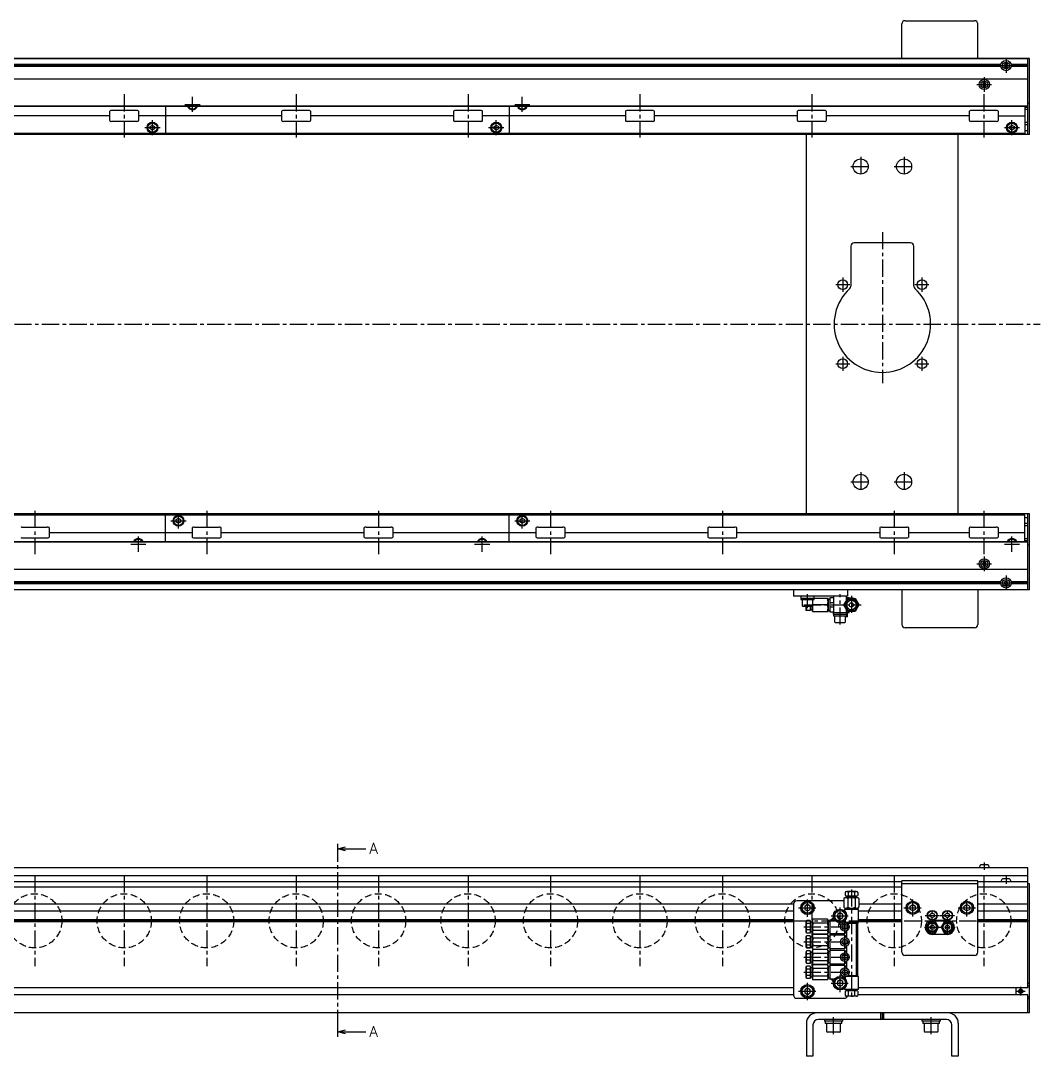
# Model space of a CAD drawing. Extents: x -10 to 3182, y -8 to 1001.
# Drawn here: x 1585 to 2525, y 28 to 983 of the extents above; entities that cross this region are included whole.
import ezdxf

# ---------------------------------------------------------------- set-up
doc = ezdxf.new("R2010")
doc.units = 0
doc.header["$LTSCALE"] = 0.5
doc.linetypes.add('CENTER', pattern=[50.8, 31.75, -6.35, 6.35, -6.35])
doc.linetypes.add('DASHED', pattern=[19.05, 12.7, -6.35])
for name, color, linetype in [('MSM_CENTER', 1, 'CENTER'), ('MSM_CONTINUOUS', 7, 'CONTINUOUS'), ('MSM_DASHED', 4, 'DASHED'), ('MSM_PART_NUMBER', 7, 'CONTINUOUS')]:
    doc.layers.add(name, color=color, linetype=linetype)
doc.styles.get("Standard").update_dxf_attribs({"font": 'txt.shx', "height": 10, "bigfont": 'bigfont.shx'})

# ---------------------------------------------------------------- blocks, each defined once
blk = doc.blocks.new('*U88')
at = {"layer": 'MSM_PART_NUMBER'}
blk.add_text('A', height=10, dxfattribs=at).set_placement((1906.33, 214.87))
blk = doc.blocks.new('*U89')
at = {"layer": 'MSM_PART_NUMBER'}
blk.add_text('A', height=10, dxfattribs=at).set_placement((1906.33, 45.87))

msp = doc.modelspace()

# ---------------------------------------------------------------- linework, layer by layer
at = {"layer": 'MSM_CENTER'}
for p, q in [((2493.25, 948.8), (2493.25, 935.3)), ((2486.5, 942.05), (2500, 942.05)), ((2473.25, 931.3), (2473.25, 917.8)), ((2466.5, 924.55), (2480, 924.55)), ((1680.25, 915.5), (1680.25, 875.5)), ((1743.25, 899.25), (1743.25, 913.25)), ((1838.75, 915.5), (1838.75, 875.5)), ((1997.25, 915.5), (1997.25, 875.5)), ((2047.25, 899.25), (2047.25, 913.25)), ((2155.75, 915.5), (2155.75, 875.5)), ((2314.25, 915.5), (2314.25, 875.5)), ((2472.75, 915.5), (2472.75, 875.5)), ((1736.25, 906.25), (1750.25, 906.25)), ((2040.25, 906.25), (2054.25, 906.25)), ((1706.25, 877.75), (1706.25, 891.75)), ((2023.25, 877.75), (2023.25, 891.75)), ((2498.75, 877.75), (2498.75, 891.75)), ((1699.25, 884.75), (1713.25, 884.75)), ((2016.25, 884.75), (2030.25, 884.75)), ((2491.75, 884.75), (2505.75, 884.75)), ((2359.25, 857.9), (2359.25, 839.9)), ((2399.25, 857.9), (2399.25, 839.9)), ((2350.25, 848.9), (2368.25, 848.9)), ((2390.25, 848.9), (2408.25, 848.9)), ((2379.25, 788.4), (2379.25, 648.9)), ((2342.75, 746.4), (2342.75, 733.4)), ((2415.75, 746.4), (2415.75, 733.4)), ((2336.25, 739.9), (2349.25, 739.9)), ((2409.25, 739.9), (2422.25, 739.9)), ((359.75, 703.4), (2524.85, 703.4)), ((2342.75, 673.4), (2342.75, 660.4)), ((2415.75, 673.4), (2415.75, 660.4)), ((2336.25, 666.9), (2349.25, 666.9)), ((2409.25, 666.9), (2422.25, 666.9)), ((2359.25, 566.9), (2359.25, 548.9)), ((2399.25, 566.9), (2399.25, 548.9)), ((2350.25, 557.9), (2368.25, 557.9)), ((2390.25, 557.9), (2408.25, 557.9)), ((1597.75, 531.3), (1597.75, 491.3)), ((1730.25, 515.05), (1730.25, 529.05)), ((1756.25, 531.3), (1756.25, 491.3)), ((1914.75, 531.3), (1914.75, 491.3)), ((2047.25, 515.05), (2047.25, 529.05)), ((2073.25, 531.3), (2073.25, 491.3)), ((2231.75, 531.3), (2231.75, 491.3)), ((2390.25, 531.3), (2390.25, 491.3)), ((2472.75, 531.3), (2472.75, 491.3)), ((1723.25, 522.05), (1737.25, 522.05)), ((2040.25, 522.05), (2054.25, 522.05)), ((1693.25, 493.55), (1693.25, 507.55)), ((2010.25, 493.55), (2010.25, 507.55)), ((2498.75, 493.55), (2498.75, 507.55)), ((1686.25, 500.55), (1700.25, 500.55)), ((2003.25, 500.55), (2017.25, 500.55)), ((2491.75, 500.55), (2505.75, 500.55)), ((2473.25, 489), (2473.25, 475.5)), ((2466.5, 482.25), (2480, 482.25)), ((2493.25, 471.5), (2493.25, 458)), ((2486.5, 464.75), (2500, 464.75)), ((2310.25, 441.3), (2310.25, 454.4)), ((2340.25, 426.3), (2340.25, 454.4)), ((2350.75, 452.9), (2350.75, 435.9)), ((2306.75, 444.4), (2359.68, 444.4)), ((1877.25, 55), (1877.25, 215)), ((2473.25, 206.75), (2473.25, 200)), ((1597.75, 195), (1597.75, 111)), ((1680.25, 195), (1680.25, 111)), ((1756.25, 195), (1756.25, 111)), ((1838.75, 195), (1838.75, 111)), ((1914.75, 195), (1914.75, 111)), ((1997.25, 195), (1997.25, 111)), ((2073.25, 195), (2073.25, 111)), ((2155.75, 195), (2155.75, 111)), ((2231.75, 195), (2231.75, 111)), ((2314.25, 195), (2314.25, 111)), ((2390.25, 195), (2390.25, 111)), ((2472.75, 195), (2472.75, 111)), ((2493.25, 193.75), (2493.25, 187)), ((2350.75, 182), (2350.75, 81.5)), ((2310.25, 156.75), (2310.25, 173.25)), ((2407.25, 156.9), (2407.25, 173.1)), ((2457.25, 156.9), (2457.25, 173.1)), ((2302, 165), (2318.5, 165)), ((2340.25, 149.25), (2340.25, 165.75)), ((2399.15, 165), (2415.35, 165)), ((2425.25, 139.97), (2425.25, 164.6)), ((2439.25, 139.97), (2439.25, 164.6)), ((2449.15, 165), (2465.35, 165)), ((367.25, 153), (2515.25, 153)), ((2332, 157.5), (2348.5, 157.5)), ((2344.75, 141.5), (2344.75, 153.5)), ((2418.65, 158), (2431.84, 158)), ((2432.66, 158), (2445.84, 158)), ((2306.75, 147.5), (2350.75, 147.5)), ((2418.21, 147), (2446.29, 147)), ((2344.75, 127.5), (2344.75, 139.5)), ((2306.75, 133.5), (2350.75, 133.5)), ((2344.75, 113.5), (2344.75, 125.5)), ((2306.75, 119.5), (2350.75, 119.5)), ((2306.75, 105.5), (2350.75, 105.5)), ((2344.75, 99.5), (2344.75, 111.5)), ((2310.25, 79.75), (2310.25, 96.25)), ((2340.25, 87.25), (2340.25, 103.75)), ((2302, 88), (2318.5, 88)), ((2332, 95.5), (2348.5, 95.5)), ((2502.85, 88), (2510.85, 88)), ((2506.85, 84), (2506.85, 92)), ((2334.25, 48.4), (2334.25, 64)), ((2424.25, 48.4), (2424.25, 64))]:
    msp.add_line(p, q, dxfattribs=at)
at = {"layer": 'MSM_CONTINUOUS'}
for p, q in [((2397.25, 948.4), (2397.25, 980.4)), ((2400.25, 983.4), (2464.25, 983.4)), ((2467.25, 948.4), (2467.25, 980.4)), ((2514.85, 948.4), (370.65, 948.4)), ((2513.25, 948.35), (372.25, 948.35)), ((2513.25, 878.4), (2513.25, 948.4)), ((2514.85, 878.4), (2514.85, 948.4)), ((2488.58, 942.92), (396.92, 942.92)), ((2488.58, 941.18), (396.92, 941.18)), ((2488.5, 942.05), (397, 942.05)), ((2493.25, 943.78), (2491.75, 942.92)), ((2491.75, 942.92), (2491.75, 941.18)), ((2491.75, 941.18), (2493.25, 940.32)), ((2494.75, 942.92), (2493.25, 943.78)), ((2493.25, 940.32), (2494.75, 941.18)), ((2494.75, 941.18), (2494.75, 942.92)), ((2513.25, 942.92), (2497.92, 942.92)), ((2513.25, 941.18), (2497.92, 941.18)), ((2513.25, 942.05), (2498, 942.05)), ((2513.25, 929.55), (372.25, 929.55)), ((2472.38, 926.05), (2471.52, 924.55)), ((2471.52, 924.55), (2472.38, 923.05)), ((2472.38, 926.05), (2474.12, 926.05)), ((2472.38, 923.05), (2474.12, 923.05)), ((2474.98, 924.55), (2474.12, 926.05)), ((2474.12, 923.05), (2474.98, 924.55)), ((2513.25, 904.15), (372.25, 904.15)), ((2513.25, 904.55), (422.25, 904.55)), ((1666.81, 899.5), (1666.81, 891.5)), ((1691.72, 900.5), (1668.78, 900.5)), ((1693.69, 891.5), (1693.69, 899.5)), ((1718.25, 904.15), (1718.25, 879.4)), ((1743.25, 903.94), (1742.89, 904.15)), ((1743.61, 904.15), (1743.25, 903.94)), ((1825.31, 899.5), (1825.31, 891.5)), ((1850.22, 900.5), (1827.28, 900.5)), ((1852.19, 891.5), (1852.19, 899.5)), ((1983.81, 899.5), (1983.81, 891.5)), ((2008.72, 900.5), (1985.78, 900.5)), ((2010.69, 891.5), (2010.69, 899.5)), ((2035.25, 904.15), (2035.25, 879.4)), ((2047.25, 903.94), (2046.89, 904.15)), ((2047.61, 904.15), (2047.25, 903.94)), ((2142.31, 899.5), (2142.31, 891.5)), ((2167.22, 900.5), (2144.28, 900.5)), ((2169.19, 891.5), (2169.19, 899.5)), ((2300.81, 899.5), (2300.81, 891.5)), ((2325.72, 900.5), (2302.78, 900.5)), ((2327.69, 891.5), (2327.69, 899.5)), ((2459.31, 899.5), (2459.31, 891.5)), ((2484.22, 900.5), (2461.28, 900.5)), ((2486.19, 891.5), (2486.19, 899.5)), ((2510.75, 904.15), (2510.75, 879.4)), ((2513.25, 903.4), (2510.75, 903.4)), ((2513.25, 901.4), (2510.75, 901.4)), ((2514.85, 907.4), (2513.25, 907.4)), ((1666.81, 895.5), (1535.19, 895.5)), ((1691.72, 890.5), (1668.78, 890.5)), ((1825.31, 895.5), (1693.69, 895.5)), ((1850.22, 890.5), (1827.28, 890.5)), ((1983.81, 895.5), (1852.19, 895.5)), ((2008.72, 890.5), (1985.78, 890.5)), ((2142.31, 895.5), (2010.69, 895.5)), ((2167.22, 890.5), (2144.28, 890.5)), ((2300.81, 895.5), (2169.19, 895.5)), ((2325.72, 890.5), (2302.78, 890.5)), ((2459.31, 895.5), (2327.69, 895.5)), ((2484.22, 890.5), (2461.28, 890.5)), ((2486.19, 895.5), (2510.75, 895.5)), ((2513.25, 889.4), (2510.75, 889.4)), ((2510.75, 879.4), (450.25, 879.4)), ((1704.25, 885.9), (1706.25, 887.06)), ((1704.25, 883.6), (1704.25, 885.9)), ((1706.25, 882.44), (1704.25, 883.6)), ((1706.25, 887.06), (1708.25, 885.9)), ((1708.25, 883.6), (1706.25, 882.44)), ((1708.25, 885.9), (1708.25, 883.6)), ((2021.25, 885.9), (2023.25, 887.06)), ((2021.25, 883.6), (2021.25, 885.9)), ((2023.25, 882.44), (2021.25, 883.6)), ((2023.25, 887.06), (2025.25, 885.9)), ((2025.25, 883.6), (2023.25, 882.44)), ((2025.25, 885.9), (2025.25, 883.6)), ((2496.75, 885.9), (2498.75, 887.06)), ((2496.75, 883.6), (2496.75, 885.9)), ((2498.75, 882.44), (2496.75, 883.6)), ((2498.75, 887.06), (2500.75, 885.9)), ((2500.75, 883.6), (2498.75, 882.44)), ((2500.75, 885.9), (2500.75, 883.6)), ((2513.25, 887.4), (2510.75, 887.4)), ((2513.25, 881.9), (2510.75, 881.9)), ((2514.85, 878.4), (450.25, 878.4)), ((2309.25, 528.4), (2309.25, 878.4)), ((2449.25, 528.4), (2449.25, 878.4)), ((2350.25, 775.4), (2350.25, 738.5)), ((2405.25, 778.4), (2353.25, 778.4)), ((2408.25, 738.5), (2408.25, 775.4)), ((2514.85, 528.4), (450.25, 528.4)), ((450.25, 527.4), (2510.75, 527.4)), ((1718.25, 502.65), (1718.25, 527.4)), ((2035.25, 502.65), (2035.25, 527.4)), ((2510.75, 502.65), (2510.75, 527.4)), ((2513.25, 458.4), (2513.25, 528.4)), ((2514.85, 458.4), (2514.85, 528.4)), ((1586.28, 516.3), (1609.22, 516.3)), ((1728.25, 523.2), (1730.25, 524.36)), ((1728.25, 520.9), (1728.25, 523.2)), ((1730.25, 519.74), (1728.25, 520.9)), ((1730.25, 524.36), (1732.25, 523.2)), ((1732.25, 520.9), (1730.25, 519.74)), ((1732.25, 523.2), (1732.25, 520.9)), ((1744.78, 516.3), (1767.72, 516.3)), ((1903.28, 516.3), (1926.22, 516.3)), ((2045.25, 523.2), (2047.25, 524.36)), ((2045.25, 520.9), (2045.25, 523.2)), ((2047.25, 519.74), (2045.25, 520.9)), ((2047.25, 524.36), (2049.25, 523.2)), ((2049.25, 520.9), (2047.25, 519.74)), ((2049.25, 523.2), (2049.25, 520.9)), ((2061.78, 516.3), (2084.72, 516.3)), ((2220.28, 516.3), (2243.22, 516.3)), ((2378.78, 516.3), (2401.72, 516.3)), ((2461.28, 516.3), (2484.22, 516.3)), ((2513.25, 524.9), (2510.75, 524.9)), ((2513.25, 519.4), (2510.75, 519.4)), ((2513.25, 517.4), (2510.75, 517.4)), ((1611.19, 507.3), (1611.19, 515.3)), ((1611.19, 511.3), (1742.81, 511.3)), ((1742.81, 515.3), (1742.81, 507.3)), ((1769.69, 507.3), (1769.69, 515.3)), ((1769.69, 511.3), (1901.31, 511.3)), ((1901.31, 515.3), (1901.31, 507.3)), ((1928.19, 507.3), (1928.19, 515.3)), ((1928.19, 511.3), (2059.81, 511.3)), ((2059.81, 515.3), (2059.81, 507.3)), ((2086.69, 507.3), (2086.69, 515.3)), ((2086.69, 511.3), (2218.31, 511.3)), ((2218.31, 515.3), (2218.31, 507.3)), ((2245.19, 507.3), (2245.19, 515.3)), ((2245.19, 511.3), (2376.81, 511.3)), ((2376.81, 515.3), (2376.81, 507.3)), ((2403.69, 507.3), (2403.69, 515.3)), ((2403.69, 511.3), (2459.31, 511.3)), ((2459.31, 515.3), (2459.31, 507.3)), ((2486.19, 507.3), (2486.19, 515.3)), ((2486.19, 511.3), (2510.75, 511.3)), ((2513.25, 502.65), (372.25, 502.65)), ((2513.25, 502.25), (422.25, 502.25)), ((1586.28, 506.3), (1609.22, 506.3)), ((1692.89, 502.65), (1693.25, 502.86)), ((1693.25, 502.86), (1693.61, 502.65)), ((1744.78, 506.3), (1767.72, 506.3)), ((1903.28, 506.3), (1926.22, 506.3)), ((2009.89, 502.65), (2010.25, 502.86)), ((2010.25, 502.86), (2010.61, 502.65)), ((2061.78, 506.3), (2084.72, 506.3)), ((2220.28, 506.3), (2243.22, 506.3)), ((2378.78, 506.3), (2401.72, 506.3)), ((2461.28, 506.3), (2484.22, 506.3)), ((2498.39, 502.65), (2498.75, 502.86)), ((2498.75, 502.86), (2499.11, 502.65)), ((2513.25, 505.4), (2510.75, 505.4)), ((2513.25, 503.4), (2510.75, 503.4)), ((2514.85, 499.4), (2513.25, 499.4)), ((2472.38, 483.75), (2471.52, 482.25)), ((2471.52, 482.25), (2472.38, 480.75)), ((2474.12, 483.75), (2472.38, 483.75)), ((2474.12, 480.75), (2472.38, 480.75)), ((2474.98, 482.25), (2474.12, 483.75)), ((2474.12, 480.75), (2474.98, 482.25)), ((2513.25, 477.25), (372.25, 477.25)), ((2488.58, 465.62), (396.92, 465.62)), ((2488.58, 463.88), (396.92, 463.88)), ((2488.5, 464.75), (397, 464.75)), ((2493.25, 466.48), (2491.75, 465.62)), ((2491.75, 465.62), (2491.75, 463.88)), ((2491.75, 463.88), (2493.25, 463.02)), ((2494.75, 465.62), (2493.25, 466.48)), ((2493.25, 463.02), (2494.75, 463.88)), ((2494.75, 463.88), (2494.75, 465.62)), ((2513.25, 465.62), (2497.92, 465.62)), ((2513.25, 463.88), (2497.92, 463.88)), ((2513.25, 464.75), (2498, 464.75)), ((2514.85, 458.4), (370.65, 458.4)), ((2513.25, 458.45), (372.25, 458.45)), ((2297.25, 458.4), (2297.25, 452.4)), ((2347.25, 452.4), (2297.25, 452.4)), ((2304, 452.4), (2304, 450.8)), ((2304, 450.8), (2316.5, 450.8)), ((2304.15, 450.8), (2304.15, 449.3)), ((2304.15, 449.3), (2316.35, 449.3)), ((2305.25, 449.3), (2305.25, 443.8)), ((2315.25, 443.8), (2315.25, 449.3)), ((2316.35, 449.3), (2316.35, 450.8)), ((2329.25, 450.4), (2316.35, 450.4)), ((2316.5, 450.8), (2316.5, 452.4)), ((2329.25, 450.4), (2329.25, 438.4)), ((2330.75, 449.4), (2329.25, 449.4)), ((2334.25, 450.9), (2330.75, 450.9)), ((2330.75, 450.9), (2330.75, 437.9)), ((2334.25, 452.4), (2334.25, 437.4)), ((2343.82, 444.4), (2347.29, 450.4)), ((2344.98, 444.4), (2347.86, 449.4)), ((2346.25, 448.61), (2346.25, 452.4)), ((2346.25, 451.4), (2348.75, 451.4)), ((2347.25, 458.4), (2347.25, 452.4)), ((2347.29, 450.4), (2354.21, 450.4)), ((2347.86, 449.4), (2353.64, 449.4)), ((2348.75, 450.58), (2348.75, 451.4)), ((2353.64, 449.4), (2356.52, 444.4)), ((2354.21, 450.4), (2357.68, 444.4)), ((2397.25, 458.4), (2397.25, 426.4)), ((2467.25, 458.4), (2467.25, 426.4)), ((2305.75, 443.3), (2314.75, 443.3)), ((2308.75, 443.3), (2308.75, 440)), ((2312.75, 443.3), (2312.75, 439.4)), ((2312.75, 440.15), (2314.25, 440.15)), ((2314.25, 443.3), (2314.25, 439.4)), ((2314.75, 443.3), (2314.75, 438.4)), ((2328.71, 444.4), (2315.29, 444.4)), ((2334.25, 446.4), (2330.75, 446.4)), ((2334.25, 442.4), (2330.75, 442.4)), ((2347.29, 438.4), (2343.82, 444.4)), ((2347.86, 439.4), (2344.98, 444.4)), ((2346.25, 437.4), (2346.25, 440.19)), ((2356.52, 444.4), (2353.64, 439.4)), ((2357.68, 444.4), (2354.21, 438.4)), ((2312.75, 439.4), (2308.87, 439.4)), ((2314.25, 439.4), (2314.75, 439.4)), ((2314.75, 438.4), (2329.25, 438.4)), ((2329.25, 439.4), (2330.75, 439.4)), ((2330.75, 437.9), (2334.25, 437.9)), ((2334, 437.4), (2348.75, 437.4)), ((2334, 437.4), (2334, 435.8)), ((2334, 435.8), (2346.5, 435.8)), ((2334.15, 435.8), (2334.15, 434.3)), ((2334.15, 434.3), (2346.35, 434.3)), ((2335.25, 434.3), (2335.25, 428.9)), ((2345.25, 428.9), (2345.25, 434.3)), ((2347.25, 433.4), (2345.25, 433.4)), ((2346.35, 434.3), (2346.35, 435.8)), ((2346.5, 435.8), (2346.5, 437.4)), ((2346.5, 436.4), (2346.75, 436.4)), ((2346.75, 433.4), (2346.75, 436.4)), ((2347.25, 433.4), (2347.25, 437.4)), ((2354.21, 438.4), (2347.29, 438.4)), ((2353.64, 439.4), (2347.86, 439.4)), ((2348.75, 437.4), (2348.75, 438.4)), ((2335.85, 428.3), (2344.65, 428.3)), ((2464.25, 423.4), (2400.25, 423.4)), ((1877.25, 215), (1877.25, 224)), ((1877.25, 219.5), (1884.25, 221.38)), ((1877.25, 219.5), (1902.85, 219.5)), ((1884.25, 217.62), (1877.25, 219.5)), ((2513.25, 202), (372.25, 202)), ((2476.37, 204.75), (2470.12, 204.75)), ((2513.25, 91.25), (2513.25, 202)), ((2513.25, 194.6), (674.41, 194.6)), ((2496.38, 191.75), (2490.12, 191.75)), ((2397.25, 189), (676.65, 189)), ((2397.25, 184), (678.65, 184)), ((2467.25, 190), (2397.25, 190)), ((2397.25, 124), (2397.25, 190)), ((2467.25, 187), (2397.25, 187)), ((2467.25, 124), (2467.25, 190)), ((2513.25, 189), (2467.25, 189)), ((2513.25, 184), (2467.25, 184)), ((2514.85, 187), (2513.25, 187)), ((2514.85, 68), (2514.85, 187)), ((2343.82, 173.5), (2343.82, 165.5)), ((2344.98, 179.2), (2344.98, 176.3)), ((2355.95, 174.5), (2345.55, 174.5)), ((2355.15, 180), (2346.35, 180)), ((2346.48, 176), (2355.02, 176)), ((2346.5, 176), (2346.5, 174.5)), ((2347.29, 173.5), (2347.29, 165.5)), ((2347.86, 179.2), (2347.86, 176.3)), ((2353.64, 179.2), (2353.64, 176.3)), ((2354.21, 173.5), (2354.21, 165.5)), ((2355, 174.5), (2355, 176)), ((2356.52, 179.2), (2356.52, 176.3)), ((2357.68, 173.5), (2357.68, 165.5)), ((2297.25, 168.25), (667.25, 168.25)), ((2297.25, 168.5), (2297.25, 84.5)), ((2343.82, 171.5), (2300.25, 171.5)), ((2310.25, 167.89), (2307.75, 166.44)), ((2307.75, 166.44), (2307.75, 163.56)), ((2307.75, 163.56), (2310.25, 162.11)), ((2312.75, 166.44), (2310.25, 167.89)), ((2310.25, 162.11), (2312.75, 163.56)), ((2312.75, 163.56), (2312.75, 166.44)), ((2344.25, 163.5), (2344.25, 162.3)), ((2357.25, 163.5), (2344.25, 163.5)), ((2355.95, 164.5), (2345.55, 164.5)), ((2345.75, 164.5), (2345.75, 163.5)), ((2355.75, 163.5), (2355.75, 164.5)), ((2357.25, 151.5), (2357.25, 163.5)), ((2397.25, 168.25), (2357.68, 168.25)), ((2404.75, 166.44), (2407.25, 167.89)), ((2404.75, 163.56), (2404.75, 166.44)), ((2407.25, 162.11), (2404.75, 163.56)), ((2407.25, 167.89), (2409.75, 166.44)), ((2409.75, 163.56), (2407.25, 162.11)), ((2409.75, 163.56), (2409.75, 166.44)), ((2454.75, 166.44), (2457.25, 167.89)), ((2454.75, 163.56), (2454.75, 166.44)), ((2457.25, 162.11), (2454.75, 163.56)), ((2457.25, 167.89), (2459.75, 166.44)), ((2459.75, 163.56), (2457.25, 162.11)), ((2459.75, 163.56), (2459.75, 166.44)), ((2513.25, 168.25), (2467.25, 168.25)), ((2297.25, 161.75), (682.25, 161.75)), ((2297.25, 153.87), (682.25, 153.87)), ((2297.25, 153), (682.25, 153)), ((2312.75, 153.27), (2309.55, 153.27)), ((2312.75, 153.27), (2312.75, 141.73)), ((2315.29, 154.43), (2314.75, 153.5)), ((2314.75, 153.5), (2314.75, 141.5)), ((2328.71, 154.43), (2315.29, 154.43)), ((2329.25, 153.5), (2328.71, 154.43)), ((2329.25, 153.5), (2329.25, 141.5)), ((2330.75, 154), (2330.75, 99)), ((2331.25, 154), (2330.75, 154)), ((2335.3, 153.68), (2330.75, 153.68)), ((2340.25, 160.39), (2337.75, 158.94)), ((2337.75, 158.94), (2337.75, 156.06)), ((2337.75, 156.06), (2340.25, 154.61)), ((2342.75, 158.94), (2340.25, 160.39)), ((2340.25, 154.61), (2342.75, 156.06)), ((2342.75, 156.06), (2342.75, 158.94)), ((2344.55, 152.96), (2344.55, 151.49)), ((2397.25, 161.75), (2357.25, 161.75)), ((2397.25, 153.87), (2357.25, 153.87)), ((2397.25, 153), (2357.25, 153)), ((2423.25, 159.15), (2425.25, 160.31)), ((2423.25, 156.85), (2423.25, 159.15)), ((2425.25, 155.69), (2423.25, 156.85)), ((2425.25, 160.31), (2427.25, 159.15)), ((2427.25, 156.85), (2425.25, 155.69)), ((2426.18, 153.5), (2438.32, 153.5)), ((2427.25, 156.85), (2427.25, 159.15)), ((2437.25, 159.15), (2439.25, 160.31)), ((2437.25, 156.85), (2437.25, 159.15)), ((2439.25, 155.69), (2437.25, 156.85)), ((2439.25, 160.31), (2441.25, 159.15)), ((2441.25, 156.85), (2439.25, 155.69)), ((2441.25, 156.85), (2441.25, 159.15)), ((2513.25, 161.75), (2467.25, 161.75)), ((2513.25, 153.87), (2467.25, 153.87)), ((2513.25, 153), (2467.25, 153)), ((2297.25, 152.13), (682.25, 152.13)), ((2308.75, 151.9), (2308.75, 143.1)), ((2312.75, 150.39), (2309.55, 150.39)), ((2312.75, 144.61), (2309.55, 144.61)), ((2314.25, 151.75), (2312.75, 151.75)), ((2314.75, 152.5), (2314.25, 152.5)), ((2314.25, 152.5), (2314.25, 142.5)), ((2328.71, 150.96), (2315.29, 150.96)), ((2328.71, 144.04), (2315.29, 144.04)), ((2330.75, 152.5), (2329.25, 152.5)), ((2346.75, 149), (2342.75, 149)), ((2342.75, 146), (2346.75, 146)), ((2344.55, 143.51), (2344.55, 141.32)), ((2345.6, 151.5), (2345.79, 151.36)), ((2357.25, 151.5), (2345.6, 151.5)), ((2346.56, 143.93), (2346.17, 142.91)), ((2355.33, 150.63), (2347.24, 150.63)), ((2355.33, 150.63), (2356.75, 151.4)), ((2355.33, 102.37), (2355.33, 150.63)), ((2356.75, 151.21), (2357.25, 151.5)), ((2356.75, 101.6), (2356.75, 151.4)), ((2397.25, 152.13), (2357.25, 152.13)), ((2422.35, 152.03), (2419.44, 147)), ((2419.44, 147), (2422.35, 141.97)), ((2419.75, 150.46), (2419.75, 147.53)), ((2419.75, 146.47), (2419.75, 143.54)), ((2420.63, 147), (2422.94, 151)), ((2422.94, 143), (2420.63, 147)), ((2428.15, 152.03), (2422.35, 152.03)), ((2422.94, 151), (2427.56, 151)), ((2427.56, 151), (2429.87, 147)), ((2429.87, 147), (2427.56, 143)), ((2431.06, 147), (2428.15, 152.03)), ((2428.15, 141.97), (2431.06, 147)), ((2436.35, 152.03), (2433.44, 147)), ((2433.44, 147), (2436.35, 141.97)), ((2434.63, 147), (2436.94, 151)), ((2436.94, 143), (2434.63, 147)), ((2442.15, 152.03), (2436.35, 152.03)), ((2436.94, 151), (2441.56, 151)), ((2441.56, 151), (2443.87, 147)), ((2443.87, 147), (2441.56, 143)), ((2445.06, 147), (2442.15, 152.03)), ((2442.15, 141.97), (2445.06, 147)), ((2444.75, 147.53), (2444.75, 150.46)), ((2444.75, 149.83), (2445.02, 149.98)), ((2445.14, 149.76), (2444.75, 149.54)), ((2444.75, 143.54), (2444.75, 146.47)), ((2513.25, 152.13), (2467.25, 152.13)), ((2308.75, 137.9), (2308.75, 129.1)), ((2312.75, 141.73), (2309.55, 141.73)), ((2312.75, 139.27), (2309.55, 139.27)), ((2312.75, 136.39), (2309.55, 136.39)), ((2312.75, 143.25), (2314.25, 143.25)), ((2312.75, 139.27), (2312.75, 127.73)), ((2314.25, 137.75), (2312.75, 137.75)), ((2314.25, 142.5), (2314.75, 142.5)), ((2314.75, 138.5), (2314.25, 138.5)), ((2314.25, 138.5), (2314.25, 128.5)), ((2314.75, 141.5), (2315.29, 140.57)), ((2315.29, 140.43), (2314.75, 139.5)), ((2314.75, 139.5), (2314.75, 127.5)), ((2328.71, 140.57), (2315.29, 140.57)), ((2328.71, 140.43), (2315.29, 140.43)), ((2328.71, 136.96), (2315.29, 136.96)), ((2328.71, 140.57), (2329.25, 141.5)), ((2329.25, 139.5), (2328.71, 140.43)), ((2329.25, 142.5), (2330.75, 142.5)), ((2329.25, 139.5), (2329.25, 127.5)), ((2330.75, 138.5), (2329.25, 138.5)), ((2330.75, 141.32), (2344.55, 141.32)), ((2344.55, 139.68), (2330.75, 139.68)), ((2346.75, 135), (2342.75, 135)), ((2344.55, 139.68), (2344.55, 137.49)), ((2346.17, 142.91), (2346.17, 138.09)), ((2422.35, 141.97), (2428.15, 141.97)), ((2427.56, 143), (2422.94, 143)), ((2439.25, 140.5), (2425.25, 140.5)), ((2436.35, 141.97), (2442.15, 141.97)), ((2441.56, 143), (2436.94, 143)), ((2312.75, 130.61), (2309.55, 130.61)), ((2312.75, 127.73), (2309.55, 127.73)), ((2312.75, 125.27), (2309.55, 125.27)), ((2312.75, 129.25), (2314.25, 129.25)), ((2312.75, 125.27), (2312.75, 113.73)), ((2314.25, 128.5), (2314.75, 128.5)), ((2314.75, 124.5), (2314.25, 124.5)), ((2314.25, 124.5), (2314.25, 114.5)), ((2314.75, 127.5), (2315.29, 126.57)), ((2315.29, 126.43), (2314.75, 125.5)), ((2314.75, 125.5), (2314.75, 113.5)), ((2328.71, 130.04), (2315.29, 130.04)), ((2328.71, 126.57), (2315.29, 126.57)), ((2328.71, 126.43), (2315.29, 126.43)), ((2328.71, 126.57), (2329.25, 127.5)), ((2329.25, 125.5), (2328.71, 126.43)), ((2329.25, 128.5), (2330.75, 128.5)), ((2329.25, 125.5), (2329.25, 113.5)), ((2330.75, 124.5), (2329.25, 124.5)), ((2330.75, 127.32), (2344.55, 127.32)), ((2344.55, 125.68), (2330.75, 125.68)), ((2342.75, 132), (2346.75, 132)), ((2344.55, 129.51), (2344.55, 127.32)), ((2344.55, 125.68), (2344.55, 123.49)), ((2346.17, 128.91), (2346.17, 124.09)), ((2308.75, 123.9), (2308.75, 115.1)), ((2312.75, 122.39), (2309.55, 122.39)), ((2312.75, 116.61), (2309.55, 116.61)), ((2314.25, 123.75), (2312.75, 123.75)), ((2312.75, 115.25), (2314.25, 115.25)), ((2328.71, 122.96), (2315.29, 122.96)), ((2328.71, 116.04), (2315.29, 116.04)), ((2346.75, 121), (2342.75, 121)), ((2342.75, 118), (2346.75, 118)), ((2344.55, 115.51), (2344.55, 113.32)), ((2346.17, 114.91), (2346.17, 110.09)), ((2464.25, 121), (2400.25, 121)), ((2308.75, 109.9), (2308.75, 101.1)), ((2312.75, 113.73), (2309.55, 113.73)), ((2312.75, 111.27), (2309.55, 111.27)), ((2312.75, 108.39), (2309.55, 108.39)), ((2312.75, 111.27), (2312.75, 99.73)), ((2314.25, 109.75), (2312.75, 109.75)), ((2314.25, 114.5), (2314.75, 114.5)), ((2314.75, 110.5), (2314.25, 110.5)), ((2314.25, 110.5), (2314.25, 100.5)), ((2314.75, 113.5), (2315.29, 112.57)), ((2315.29, 112.43), (2314.75, 111.5)), ((2314.75, 111.5), (2314.75, 99.5)), ((2328.71, 112.57), (2315.29, 112.57)), ((2328.71, 112.43), (2315.29, 112.43)), ((2328.71, 108.96), (2315.29, 108.96)), ((2328.71, 112.57), (2329.25, 113.5)), ((2329.25, 111.5), (2328.71, 112.43)), ((2329.25, 114.5), (2330.75, 114.5)), ((2329.25, 111.5), (2329.25, 99.5)), ((2330.75, 110.5), (2329.25, 110.5)), ((2330.75, 113.32), (2344.55, 113.32)), ((2344.55, 111.68), (2330.75, 111.68)), ((2346.75, 107), (2342.75, 107)), ((2344.55, 111.68), (2344.55, 109.49)), ((2312.75, 102.61), (2309.55, 102.61)), ((2312.75, 99.73), (2309.55, 99.73)), ((2312.75, 101.25), (2314.25, 101.25)), ((2314.25, 100.5), (2314.75, 100.5)), ((2314.75, 99.5), (2315.29, 98.57)), ((2328.71, 102.04), (2315.29, 102.04)), ((2328.71, 98.57), (2315.29, 98.57)), ((2328.71, 98.57), (2329.25, 99.5)), ((2329.25, 100.5), (2330.75, 100.5)), ((2330.75, 99.32), (2335.3, 99.32)), ((2330.75, 99), (2331.25, 99)), ((2340.25, 98.39), (2337.75, 96.94)), ((2337.75, 96.94), (2337.75, 94.06)), ((2342.75, 96.94), (2340.25, 98.39)), ((2342.75, 104), (2346.75, 104)), ((2342.75, 94.06), (2342.75, 96.94)), ((2344.55, 101.51), (2344.55, 100.04)), ((2345.6, 101.5), (2345.79, 101.64)), ((2357.25, 101.5), (2345.6, 101.5)), ((2355.33, 102.37), (2347.24, 102.37)), ((2356.75, 101.6), (2355.33, 102.37)), ((2357.25, 101.5), (2356.75, 101.79)), ((2357.25, 89.5), (2357.25, 101.5)), ((2297.25, 91.25), (682.25, 91.25)), ((2310.25, 90.89), (2307.75, 89.44)), ((2307.75, 89.44), (2307.75, 86.56)), ((2307.75, 86.56), (2310.25, 85.11)), ((2312.75, 89.44), (2310.25, 90.89)), ((2310.25, 85.11), (2312.75, 86.56)), ((2312.75, 86.56), (2312.75, 89.44)), ((2337.75, 94.06), (2340.25, 92.61)), ((2340.25, 92.61), (2342.75, 94.06)), ((2344.25, 90.7), (2344.25, 89.5)), ((2357.25, 89.5), (2344.25, 89.5)), ((2345.75, 88.5), (2344.98, 88.05)), ((2344.98, 88.05), (2344.98, 83.95)), ((2345.75, 89.5), (2345.75, 88.5)), ((2355.75, 88.5), (2345.75, 88.5)), ((2347.86, 88.05), (2347.86, 83.95)), ((2353.64, 88.05), (2353.64, 83.95)), ((2355.75, 88.5), (2355.75, 89.5)), ((2356.52, 88.05), (2355.75, 88.5)), ((2356.52, 88.05), (2356.52, 83.95)), ((2513.25, 91.25), (2357.25, 91.25)), ((2502.25, 90), (2502.25, 86)), ((2506.27, 89), (2505.7, 88)), ((2505.7, 88), (2506.27, 87)), ((2507.43, 89), (2506.27, 89)), ((2506.27, 87), (2507.43, 87)), ((2508, 88), (2507.43, 89)), ((2507.43, 87), (2508, 88)), ((2514.85, 95), (2513.25, 95)), ((2513.25, 93), (2514.85, 93)), ((2297.25, 84.75), (679.75, 84.75)), ((2300.25, 81.5), (2344.25, 81.5)), ((2344.98, 83.95), (2345.75, 83.5)), ((2355.75, 83.5), (2345.75, 83.5)), ((2355.75, 83.5), (2356.52, 83.95)), ((2513.25, 84.75), (2356.52, 84.75)), ((2513.25, 68), (2513.25, 84.75)), ((2513.25, 83), (2514.85, 83)), ((2514.85, 81), (2513.25, 81)), ((2514.85, 68), (472.25, 68)), ((2377.75, 62), (2377.75, 68)), ((2379.25, 62), (2379.25, 68)), ((2380.75, 62), (2380.75, 68)), ((2309.25, 58.5), (2309.25, 28)), ((2438.25, 62), (2320.25, 62)), ((2325.75, 62), (2325.75, 60.4)), ((2342.75, 60.4), (2325.75, 60.4)), ((2326.55, 60.4), (2326.55, 58.4)), ((2341.95, 58.4), (2326.55, 58.4)), ((2327.75, 58.4), (2327.75, 51.2)), ((2340.75, 51.2), (2340.75, 58.4)), ((2341.95, 58.4), (2341.95, 60.4)), ((2342.75, 60.4), (2342.75, 62)), ((2415.75, 62), (2415.75, 60.4)), ((2432.75, 60.4), (2415.75, 60.4)), ((2416.55, 60.4), (2416.55, 58.4)), ((2431.95, 58.4), (2416.55, 58.4)), ((2417.75, 58.4), (2417.75, 51.2)), ((2430.75, 51.2), (2430.75, 58.4)), ((2431.95, 58.4), (2431.95, 60.4)), ((2432.75, 60.4), (2432.75, 62)), ((2449.25, 58.5), (2449.25, 28)), ((1877.25, 46), (1877.25, 55)), ((1877.25, 50.5), (1884.25, 52.38)), ((1884.25, 48.62), (1877.25, 50.5)), ((1877.25, 50.5), (1902.85, 50.5)), ((2315.25, 57), (2315.25, 28)), ((2339.95, 50.4), (2328.55, 50.4)), ((2429.95, 50.4), (2418.55, 50.4)), ((2443.25, 28), (2443.25, 57)), ((2315.25, 28), (2309.25, 28)), ((2449.25, 28), (2443.25, 28))]:
    msp.add_line(p, q, dxfattribs=at)
for centre, radius in [((2493.25, 942.05), 4.75), ((2493.25, 942.05), 3.13), ((2473.25, 924.55), 4.75), ((2473.25, 924.55), 3.13), ((1706.25, 884.75), 5), ((1706.25, 884.75), 4.25), ((2023.25, 884.75), 5), ((2023.25, 884.75), 4.25), ((2498.75, 884.75), 5), ((2498.75, 884.75), 4.25), ((2359.25, 848.9), 7), ((2399.25, 848.9), 7), ((2342.75, 739.9), 4.5), ((2415.75, 739.9), 4.5), ((2342.75, 666.9), 4.5), ((2415.75, 666.9), 4.5), ((2359.25, 557.9), 7), ((2399.25, 557.9), 7), ((1730.25, 522.05), 5), ((1730.25, 522.05), 4.25), ((2047.25, 522.05), 5), ((2047.25, 522.05), 4.25), ((2473.25, 482.25), 4.75), ((2473.25, 482.25), 3.13), ((2493.25, 464.75), 4.75), ((2493.25, 464.75), 3.13), ((2350.75, 444.4), 4.4), ((2350.75, 444.4), 2), ((2310.25, 165), 6.25), ((2310.25, 165), 6.1), ((2310.25, 165), 5), ((2340.25, 157.5), 6.25), ((2340.25, 157.5), 6.1), ((2340.25, 157.5), 5), ((2407.25, 165), 6.1), ((2407.25, 165), 5), ((2425.25, 158), 4.6), ((2439.25, 158), 4.6), ((2457.25, 165), 6.1), ((2457.25, 165), 5), ((2425.25, 158), 4.25), ((2439.25, 158), 4.25), ((2344.75, 147.5), 4), ((2344.75, 147.5), 2.5), ((2425.25, 147), 3.9), ((2425.25, 147), 2), ((2439.25, 147), 3.9), ((2439.25, 147), 2), ((2344.75, 133.5), 4), ((2344.75, 133.5), 2.5), ((2344.75, 119.5), 4), ((2344.75, 119.5), 2.5), ((2344.75, 105.5), 4), ((2344.75, 105.5), 2.5), ((2340.25, 95.5), 6.25), ((2340.25, 95.5), 6.1), ((2340.25, 95.5), 5), ((2310.25, 88), 6.25), ((2310.25, 88), 6.1), ((2310.25, 88), 5), ((2506.85, 88), 2), ((2506.85, 88), 1.6)]:
    msp.add_circle(centre, radius, dxfattribs=at)
for centre, radius, start, end in [((2400.25, 980.4), 3, 90, 180), ((2464.25, 980.4), 3, 0, 90), ((1667.68, 899.38), 0.882, 115.53281, 172.10275), ((1668.76, 897.09), 3.41, 89.66873, 115.24537), ((1691.74, 897.09), 3.41, 64.75463, 90.33127), ((1692.82, 899.38), 0.882, 7.89725, 64.46719), ((1743.25, 906.25), 5, 204.83459, 335.16541), ((1743.25, 906.25), 4.25, 209.61158, 330.38842), ((1826.18, 899.38), 0.882, 115.53281, 172.10275), ((1827.26, 897.09), 3.41, 89.66873, 115.24537), ((1850.24, 897.09), 3.41, 64.75463, 90.33127), ((1851.32, 899.38), 0.882, 7.89725, 64.46719), ((1984.68, 899.38), 0.882, 115.53281, 172.10275), ((1985.76, 897.09), 3.41, 89.66873, 115.24537), ((2008.74, 897.09), 3.41, 64.75463, 90.33127), ((2009.82, 899.38), 0.882, 7.89725, 64.46719), ((2047.25, 906.25), 5, 204.83459, 335.16541), ((2047.25, 906.25), 4.25, 209.61158, 330.38842), ((2143.18, 899.38), 0.882, 115.53281, 172.10275), ((2144.26, 897.09), 3.41, 89.66873, 115.24537), ((2167.24, 897.09), 3.41, 64.75463, 90.33127), ((2168.32, 899.38), 0.882, 7.89725, 64.46719), ((2301.68, 899.38), 0.882, 115.53281, 172.10275), ((2302.76, 897.09), 3.41, 89.66873, 115.24537), ((2325.74, 897.09), 3.41, 64.75463, 90.33127), ((2326.82, 899.38), 0.882, 7.89725, 64.46719), ((2460.18, 899.38), 0.882, 115.53281, 172.10275), ((2461.26, 897.09), 3.41, 89.66873, 115.24537), ((2484.24, 897.09), 3.41, 64.75463, 90.33127), ((2485.32, 899.38), 0.882, 7.89725, 64.46719), ((1667.68, 891.62), 0.882, 187.89725, 244.46719), ((1668.76, 893.91), 3.41, 244.75463, 270.33127), ((1691.74, 893.91), 3.41, 269.66873, 295.24537), ((1692.82, 891.62), 0.882, 295.53281, 352.10275), ((1826.18, 891.62), 0.882, 187.89725, 244.46719), ((1827.26, 893.91), 3.41, 244.75463, 270.33127), ((1850.24, 893.91), 3.41, 269.66873, 295.24537), ((1851.32, 891.62), 0.882, 295.53281, 352.10275), ((1984.68, 891.62), 0.882, 187.89725, 244.46719), ((1985.76, 893.91), 3.41, 244.75463, 270.33127), ((2008.74, 893.91), 3.41, 269.66873, 295.24537), ((2009.82, 891.62), 0.882, 295.53281, 352.10275), ((2143.18, 891.62), 0.882, 187.89725, 244.46719), ((2144.26, 893.91), 3.41, 244.75463, 270.33127), ((2167.24, 893.91), 3.41, 269.66873, 295.24537), ((2168.32, 891.62), 0.882, 295.53281, 352.10275), ((2301.68, 891.62), 0.882, 187.89725, 244.46719), ((2302.76, 893.91), 3.41, 244.75463, 270.33127), ((2325.74, 893.91), 3.41, 269.66873, 295.24537), ((2326.82, 891.62), 0.882, 295.53281, 352.10275), ((2460.18, 891.62), 0.882, 187.89725, 244.46719), ((2461.26, 893.91), 3.41, 244.75463, 270.33127), ((2484.24, 893.91), 3.41, 269.66873, 295.24537), ((2485.32, 891.62), 0.882, 295.53281, 352.10275), ((2353.25, 775.4), 3, 90, 180), ((2405.25, 775.4), 3, 0, 90), ((2379.25, 703.4), 44.5, 132.35205, 47.64795), ((2347.25, 738.5), 3, 312.35205, 360), ((2411.25, 738.5), 3, 180, 227.64795), ((1586.26, 512.89), 3.41, 89.66873, 115.24537), ((1609.24, 512.89), 3.41, 64.75463, 90.33127), ((1610.32, 515.18), 0.882, 7.89725, 64.46719), ((1743.68, 515.18), 0.882, 115.53281, 172.10275), ((1744.76, 512.89), 3.41, 89.66873, 115.24537), ((1767.74, 512.89), 3.41, 64.75463, 90.33127), ((1768.82, 515.18), 0.882, 7.89725, 64.46719), ((1902.18, 515.18), 0.882, 115.53281, 172.10275), ((1903.26, 512.89), 3.41, 89.66873, 115.24537), ((1926.24, 512.89), 3.41, 64.75463, 90.33127), ((1927.32, 515.18), 0.882, 7.89725, 64.46719), ((2060.68, 515.18), 0.882, 115.53281, 172.10275), ((2061.76, 512.89), 3.41, 89.66873, 115.24537), ((2084.74, 512.89), 3.41, 64.75463, 90.33127), ((2085.82, 515.18), 0.882, 7.89725, 64.46719), ((2219.18, 515.18), 0.882, 115.53281, 172.10275), ((2220.26, 512.89), 3.41, 89.66873, 115.24537), ((2243.24, 512.89), 3.41, 64.75463, 90.33127), ((2244.32, 515.18), 0.882, 7.89725, 64.46719), ((2377.68, 515.18), 0.882, 115.53281, 172.10275), ((2378.76, 512.89), 3.41, 89.66873, 115.24537), ((2401.74, 512.89), 3.41, 64.75463, 90.33127), ((2402.82, 515.18), 0.882, 7.89725, 64.46719), ((2460.18, 515.18), 0.882, 115.53281, 172.10275), ((2461.26, 512.89), 3.41, 89.66873, 115.24537), ((2484.24, 512.89), 3.41, 64.75463, 90.33127), ((2485.32, 515.18), 0.882, 7.89725, 64.46719), ((1586.26, 509.71), 3.41, 244.75463, 270.33127), ((1609.24, 509.71), 3.41, 269.66873, 295.24537), ((1610.32, 507.42), 0.882, 295.53281, 352.10275), ((1743.68, 507.42), 0.882, 187.89725, 244.46719), ((1744.76, 509.71), 3.41, 244.75463, 270.33127), ((1767.74, 509.71), 3.41, 269.66873, 295.24537), ((1768.82, 507.42), 0.882, 295.53281, 352.10275), ((1902.18, 507.42), 0.882, 187.89725, 244.46719), ((1903.26, 509.71), 3.41, 244.75463, 270.33127), ((1926.24, 509.71), 3.41, 269.66873, 295.24537), ((1927.32, 507.42), 0.882, 295.53281, 352.10275), ((2060.68, 507.42), 0.882, 187.89725, 244.46719), ((2061.76, 509.71), 3.41, 244.75463, 270.33127), ((2084.74, 509.71), 3.41, 269.66873, 295.24537), ((2085.82, 507.42), 0.882, 295.53281, 352.10275), ((2219.18, 507.42), 0.882, 187.89725, 244.46719), ((2220.26, 509.71), 3.41, 244.75463, 270.33127), ((2243.24, 509.71), 3.41, 269.66873, 295.24537), ((2244.32, 507.42), 0.882, 295.53281, 352.10275), ((2377.68, 507.42), 0.882, 187.89725, 244.46719), ((2378.76, 509.71), 3.41, 244.75463, 270.33127), ((2401.74, 509.71), 3.41, 269.66873, 295.24537), ((2402.82, 507.42), 0.882, 295.53281, 352.10275), ((2460.18, 507.42), 0.882, 187.89725, 244.46719), ((2461.26, 509.71), 3.41, 244.75463, 270.33127), ((2484.24, 509.71), 3.41, 269.66873, 295.24537), ((2485.32, 507.42), 0.882, 295.53281, 352.10275), ((1693.25, 500.55), 5, 24.83459, 155.16541), ((1693.25, 500.55), 4.25, 29.61158, 150.38842), ((2010.25, 500.55), 5, 24.83459, 155.16541), ((2010.25, 500.55), 4.25, 29.61158, 150.38842), ((2498.75, 500.55), 5, 24.83459, 155.16541), ((2498.75, 500.55), 4.25, 29.61158, 150.38842), ((2320.58, 447.4), 8.67, 339.74384, 20.25616), ((2350.75, 444.4), 6.5, 67.38014, 112.61986), ((2350.75, 444.4), 5.2, 74.05763, 105.94237), ((2305.75, 443.8), 0.5, 180, 270), ((2310.35, 440.01), 1.6, 180.43562, 202.49501), ((2313.77, 441.9), 4.91, 163.42229, 210.63), ((2314.75, 443.8), 0.5, 270, 0), ((2323.42, 441.4), 8.67, 166.97843, 200.25616), ((2323.42, 447.4), 8.67, 199.55904, 200.25616), ((2323.42, 441.4), 8.67, 159.74384, 160.44096), ((2320.58, 441.4), 8.67, 339.74384, 20.25616), ((2335.85, 428.9), 0.6, 180, 270), ((2344.65, 428.9), 0.6, 270, 360), ((2400.25, 426.4), 3, 180, 270), ((2464.25, 426.4), 3, 270, 0), ((2473.16, 201.1), 4.75, 129.77311, 169.06843), ((2473.34, 201.1), 4.75, 10.93157, 50.22689), ((2493.16, 188.1), 4.75, 129.77311, 169.06843), ((2493.34, 188.1), 4.75, 10.93157, 50.22689), ((2345.55, 172.5), 2, 90.11029, 149.93887), ((2345.15, 172.74), 1.53, 111.55113, 150.36521), ((2345.58, 171.04), 3.28, 77.03002, 107.58008), ((2346.36, 178.4), 1.6, 90.43562, 150.00191), ((2346.08, 178.56), 1.28, 101.23665, 150.00946), ((2346.48, 179.9), 3.9, 247.37747, 270), ((2346.21, 179.52), 3.45, 249.0935, 269.33894), ((2346.42, 177.23), 2.65, 75.46823, 102.70483), ((2346.53, 179.81), 3.76, 264.46564, 290.7762), ((2345.93, 172.72), 1.56, 29.94112, 75.76836), ((2346.76, 178.56), 1.27, 30.00153, 75.51684), ((2350.75, 166.7), 7.63, 63.00964, 116.99036), ((2349.55, 177.03), 2.75, 97.70448, 127.88636), ((2350.75, 194.16), 18.09, 260.81926, 279.18074), ((2350.76, 169.74), 10.14, 82.15911, 98.97638), ((2351.91, 176.99), 2.8, 52.03334, 85.17798), ((2354.74, 178.56), 1.28, 101.23665, 150.00946), ((2354.87, 179.52), 3.45, 249.0935, 269.33894), ((2355.54, 172.74), 1.53, 111.55113, 150.36521), ((2355.08, 177.23), 2.65, 75.46823, 102.70483), ((2355.19, 179.81), 3.76, 264.46564, 290.7762), ((2355.97, 171.04), 3.28, 77.03002, 107.58008), ((2355.02, 179.9), 3.9, 270, 292.61211), ((2355.14, 178.4), 1.6, 29.99809, 89.56438), ((2355.42, 178.56), 1.27, 30.00153, 75.51684), ((2355.95, 172.5), 2, 30.03164, 89.88971), ((2356.32, 172.72), 1.56, 29.94112, 75.76836), ((2300.25, 168.5), 3, 90, 180), ((2345.55, 166.5), 2, 210.03164, 269.88971), ((2345.18, 166.28), 1.56, 209.94112, 255.76836), ((2345.53, 167.96), 3.28, 257.03002, 287.58008), ((2345.96, 166.26), 1.53, 291.55113, 330.36521), ((2350.75, 172.3), 7.63, 243.00964, 296.99036), ((2355.57, 166.28), 1.56, 209.94112, 255.76836), ((2355.92, 167.96), 3.28, 257.03002, 287.58008), ((2355.95, 166.5), 2, 270.11029, 329.93887), ((2356.35, 166.26), 1.53, 291.55113, 330.36521), ((2310.35, 151.89), 1.6, 119.99809, 179.56438), ((2310.19, 152.17), 1.28, 119.99054, 168.76335), ((2318.21, 152.57), 3.47, 147.64359, 177.97216), ((2325.79, 152.57), 3.47, 2.02784, 32.35641), ((2331.25, 157), 3, 270, 344.34572), ((2332.77, 146.69), 13.7, 20.55488, 28.50184), ((2425.25, 147), 6.5, 96.30161, 270), ((2439.25, 147), 6.5, 270, 83.69839), ((2311.52, 151.83), 2.65, 167.29517, 194.53177), ((2319.01, 147.49), 10.14, 171.02362, 187.84089), ((2311.52, 143.17), 2.65, 167.29517, 194.53177), ((2310.19, 143.51), 1.28, 119.99054, 168.76335), ((2310.19, 151.49), 1.27, 194.48316, 239.99847), ((2311.76, 146.34), 2.8, 184.82202, 217.96666), ((2311.72, 148.7), 2.75, 142.11364, 172.29552), ((2432.04, 155.44), 117.32, 181.34195, 181.40146), ((2318.3, 152.86), 3.56, 184.53386, 212.09487), ((2323.06, 147.36), 8.31, 175.79142, 187.9999), ((2318.21, 142.18), 3.47, 147.64359, 177.97216), ((2352.64, 143), 38.2, 167.96439, 172.52064), ((2328.78, 148.01), 14.07, 187.35501, 196.39305), ((2325.7, 152.86), 3.56, 327.90513, 355.46614), ((2291.36, 143), 38.2, 7.47936, 12.03561), ((2315.22, 148.01), 14.07, 343.60695, 352.64499), ((2325.79, 142.18), 3.47, 2.02784, 32.35641), ((2320.94, 147.36), 8.31, 352.0001, 4.20858), ((2211.96, 155.44), 117.32, 358.59854, 358.65805), ((2425.25, 147), 5.04, 154.09869, 205.90131), ((2425.25, 147), 5.04, 94.09869, 145.90131), ((2425.25, 147), 5.04, 214.09869, 265.90131), ((2425.25, 147), 5.04, 34.09869, 85.90131), ((2425.25, 147), 5.04, 274.09869, 325.90131), ((2425.25, 147), 5.04, 334.09869, 25.90131), ((2439.25, 147), 5.04, 154.09869, 205.90131), ((2439.25, 147), 5.04, 94.09869, 145.90131), ((2439.25, 147), 5.04, 214.09869, 265.90131), ((2439.25, 147), 5.04, 34.09869, 85.90131), ((2439.25, 147), 5.04, 274.09869, 325.90131), ((2439.25, 147), 5.04, 334.09869, 25.90131), ((2310.35, 143.11), 1.6, 180.43562, 240.00191), ((2310.35, 137.89), 1.6, 119.99809, 179.56438), ((2311.52, 137.83), 2.65, 167.29517, 194.53177), ((2319.01, 133.49), 10.14, 171.02362, 187.84089), ((2310.19, 138.17), 1.28, 119.99054, 168.76335), ((2310.19, 142.83), 1.27, 194.48316, 239.99847), ((2310.19, 137.49), 1.27, 194.48316, 239.99847), ((2311.72, 134.7), 2.75, 142.11364, 172.29552), ((2432.04, 145.05), 117.32, 181.34195, 181.40146), ((2318.3, 142.46), 3.56, 184.53386, 212.09487), ((2318.21, 138.57), 3.47, 147.64359, 177.97216), ((2432.04, 141.44), 117.32, 181.34195, 181.40146), ((2318.3, 138.86), 3.56, 184.53386, 212.09487), ((2323.06, 133.36), 8.31, 175.79142, 187.9999), ((2352.64, 129), 38.2, 167.96439, 172.52064), ((2325.7, 142.46), 3.56, 327.90513, 355.46614), ((2325.79, 138.57), 3.47, 2.02784, 32.35641), ((2325.7, 138.86), 3.56, 327.90513, 355.46614), ((2291.36, 129), 38.2, 7.47936, 12.03561), ((2320.94, 133.36), 8.31, 352.0001, 4.20858), ((2211.96, 145.05), 117.32, 358.59854, 358.65805), ((2211.96, 141.44), 117.32, 358.59854, 358.65805), ((2340.06, 147.5), 7.64, 305.97921, 323.04645), ((2340.06, 133.5), 7.64, 36.95355, 54.02079), ((2052.1, 25.24), 314.98, 20.7943, 20.99431), ((2310.35, 129.11), 1.6, 180.43562, 240.00191), ((2310.35, 123.89), 1.6, 119.99809, 179.56438), ((2311.52, 129.17), 2.65, 167.29517, 194.53177), ((2311.52, 123.83), 2.65, 167.29517, 194.53177), ((2310.19, 129.51), 1.28, 119.99054, 168.76335), ((2310.19, 124.17), 1.28, 119.99054, 168.76335), ((2310.19, 128.83), 1.27, 194.48316, 239.99847), ((2311.76, 132.34), 2.8, 184.82202, 217.96666), ((2318.21, 128.18), 3.47, 147.64359, 177.97216), ((2432.04, 131.05), 117.32, 181.34195, 181.40146), ((2318.3, 128.46), 3.56, 184.53386, 212.09487), ((2318.21, 124.57), 3.47, 147.64359, 177.97216), ((2432.04, 127.44), 117.32, 181.34195, 181.40146), ((2318.3, 124.86), 3.56, 184.53386, 212.09487), ((2328.78, 134.01), 14.07, 187.35501, 196.39305), ((2315.22, 134.01), 14.07, 343.60695, 352.64499), ((2325.79, 128.18), 3.47, 2.02784, 32.35641), ((2325.7, 128.46), 3.56, 327.90513, 355.46614), ((2325.79, 124.57), 3.47, 2.02784, 32.35641), ((2325.7, 124.86), 3.56, 327.90513, 355.46614), ((2211.96, 131.05), 117.32, 358.59854, 358.65805), ((2211.96, 127.44), 117.32, 358.59854, 358.65805), ((2340.06, 133.5), 7.64, 305.97921, 323.04645), ((2340.06, 119.5), 7.64, 36.95355, 54.02079), ((2334.14, 134.09), 13.1, 336.69976, 341.51163), ((2310.35, 115.11), 1.6, 180.43562, 240.00191), ((2319.01, 119.49), 10.14, 171.02362, 187.84089), ((2311.52, 115.17), 2.65, 167.29517, 194.53177), ((2310.19, 115.51), 1.28, 119.99054, 168.76335), ((2310.19, 123.49), 1.27, 194.48316, 239.99847), ((2311.76, 118.34), 2.8, 184.82202, 217.96666), ((2311.72, 120.7), 2.75, 142.11364, 172.29552), ((2323.06, 119.36), 8.31, 175.79142, 187.9999), ((2318.21, 114.18), 3.47, 147.64359, 177.97216), ((2352.64, 115), 38.2, 167.96439, 172.52064), ((2328.78, 120.01), 14.07, 187.35501, 196.39305), ((2291.36, 115), 38.2, 7.47936, 12.03561), ((2315.22, 120.01), 14.07, 343.60695, 352.64499), ((2325.79, 114.18), 3.47, 2.02784, 32.35641), ((2320.94, 119.36), 8.31, 352.0001, 4.20858), ((2340.06, 119.5), 7.64, 305.97921, 323.04645), ((2052.1, 11.24), 314.98, 20.7943, 20.99431), ((2334.14, 120.09), 13.1, 336.69976, 341.51163), ((2400.25, 124), 3, 180, 270), ((2464.25, 124), 3, 270, 0), ((2310.35, 109.89), 1.6, 119.99809, 179.56438), ((2311.52, 109.83), 2.65, 167.29517, 194.53177), ((2319.01, 105.49), 10.14, 171.02362, 187.84089), ((2310.19, 110.17), 1.28, 119.99054, 168.76335), ((2310.19, 114.83), 1.27, 194.48316, 239.99847), ((2310.19, 109.49), 1.27, 194.48316, 239.99847), ((2311.72, 106.7), 2.75, 142.11364, 172.29552), ((2432.04, 117.05), 117.32, 181.34195, 181.40146), ((2318.3, 114.46), 3.56, 184.53386, 212.09487), ((2318.21, 110.57), 3.47, 147.64359, 177.97216), ((2432.04, 113.44), 117.32, 181.34195, 181.40146), ((2318.3, 110.86), 3.56, 184.53386, 212.09487), ((2323.06, 105.36), 8.31, 175.79142, 187.9999), ((2352.64, 101), 38.2, 167.96439, 172.52064), ((2325.7, 114.46), 3.56, 327.90513, 355.46614), ((2325.79, 110.57), 3.47, 2.02784, 32.35641), ((2325.7, 110.86), 3.56, 327.90513, 355.46614), ((2291.36, 101), 38.2, 7.47936, 12.03561), ((2320.94, 105.36), 8.31, 352.0001, 4.20858), ((2211.96, 117.05), 117.32, 358.59854, 358.65805), ((2211.96, 113.44), 117.32, 358.59854, 358.65805), ((2340.06, 105.5), 7.64, 36.95355, 54.02079), ((2334.13, 104.91), 13.11, 18.49054, 23.29807), ((2310.35, 101.11), 1.6, 180.43562, 240.00191), ((2311.52, 101.17), 2.65, 167.29517, 194.53177), ((2310.19, 101.51), 1.28, 119.99054, 168.76335), ((2310.19, 100.83), 1.27, 194.48316, 239.99847), ((2311.76, 104.34), 2.8, 184.82202, 217.96666), ((2318.21, 100.18), 3.47, 147.64359, 177.97216), ((2432.04, 103.05), 117.32, 181.34195, 181.40146), ((2318.3, 100.46), 3.56, 184.53386, 212.09487), ((2328.78, 106.01), 14.07, 187.35501, 196.39305), ((2315.22, 106.01), 14.07, 343.60695, 352.64499), ((2325.79, 100.18), 3.47, 2.02784, 32.35641), ((2325.7, 100.46), 3.56, 327.90513, 355.46614), ((2211.96, 103.05), 117.32, 358.59854, 358.65805), ((2331.25, 96), 3, 15.65428, 90), ((2332.83, 106.29), 13.64, 331.47404, 339.45651), ((2347.11, 83.91), 4.66, 103.97939, 117.21984), ((2346.63, 85.7), 2.81, 94.38836, 103.45652), ((2346.32, 85.61), 2.89, 57.64359, 87.97216), ((2350.95, 77.67), 10.83, 91.04235, 106.5456), ((2350.7, 78.61), 9.89, 72.71508, 89.69697), ((2355.18, 85.61), 2.89, 92.02784, 122.35641), ((2354.87, 85.7), 2.81, 76.54348, 85.61164), ((2354.39, 83.91), 4.66, 62.78016, 76.02061), ((2505.25, 90), 3, 155.37568, 180), ((2505.25, 86), 3, 180, 204.62432), ((2300.25, 84.5), 3, 180, 270), ((2344.25, 84.5), 3, 270, 340.52878), ((2347.11, 88.09), 4.66, 242.78016, 256.02061), ((2346.63, 86.3), 2.81, 256.54348, 265.61164), ((2346.32, 86.39), 2.89, 272.02784, 302.35641), ((2350.95, 94.33), 10.83, 253.4544, 268.95765), ((2350.7, 93.39), 9.89, 270.30303, 287.28492), ((2355.18, 86.39), 2.89, 237.64359, 267.97216), ((2354.87, 86.3), 2.81, 274.38836, 283.45652), ((2354.39, 88.09), 4.66, 283.97939, 297.21984), ((2318.75, 58.5), 9.5, 90, 180), ((2439.75, 58.5), 9.5, 0, 90), ((2320.25, 57), 5, 90, 180), ((2438.25, 57), 5, 0, 90), ((2328.55, 51.2), 0.8, 180, 270), ((2339.95, 51.2), 0.8, 270, 0), ((2418.55, 51.2), 0.8, 180, 270), ((2429.95, 51.2), 0.8, 270, 0)]:
    msp.add_arc(centre, radius, start, end, dxfattribs=at)
at = {"layer": 'MSM_DASHED'}
for centre in [(1597.75, 153), (1680.25, 153), (1756.25, 153), (1838.75, 153), (1914.75, 153), (1997.25, 153), (2073.25, 153), (2155.75, 153), (2231.75, 153), (2314.25, 153), (2390.25, 153), (2472.75, 153)]:
    msp.add_circle(centre, 25, dxfattribs=at)

# ---------------------------------------------------------------- block references
at = {"layer": 'MSM_CONTINUOUS'}
for name in ['*U88', '*U89']:
    msp.add_blockref(name, (0, 0), dxfattribs=at)

doc.saveas('drawing.dxf')
